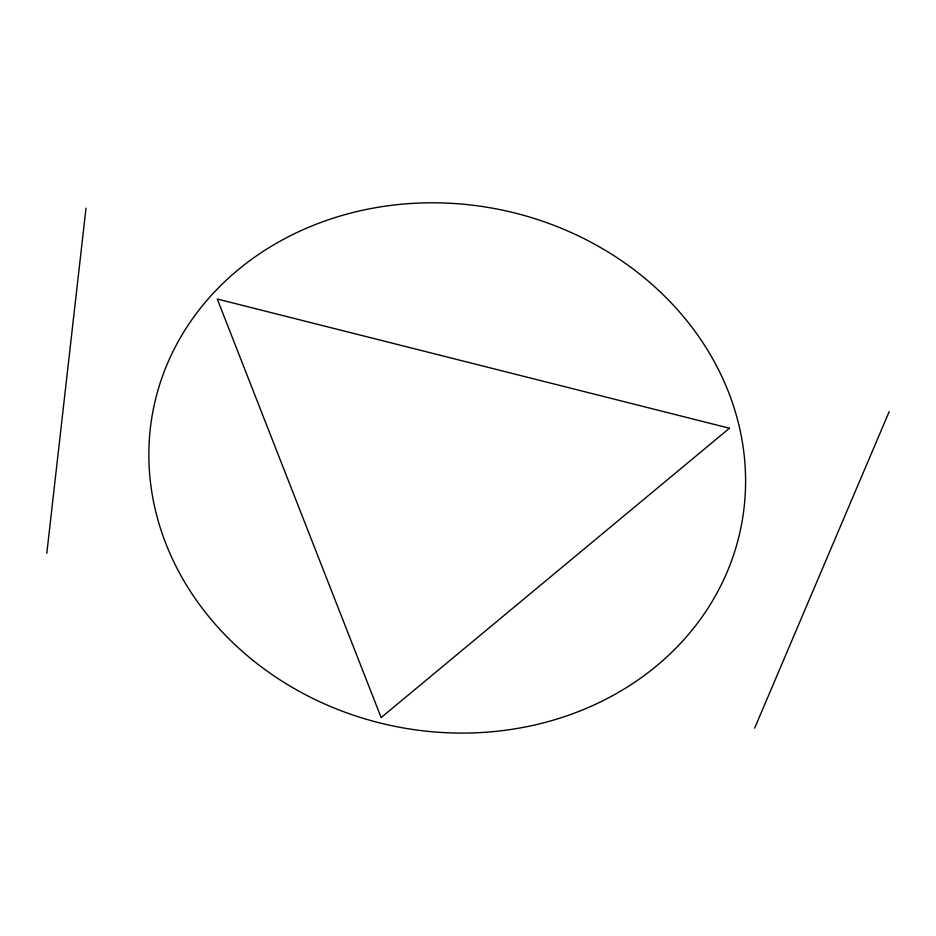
<?xml version="1.0" encoding="UTF-8"?>
<svg xmlns="http://www.w3.org/2000/svg" width="936" height="936" viewBox="0 0 936 936"><rect width="100%" height="100%" fill="white"/><g stroke="black" fill="none" stroke-linecap="round" stroke-linejoin="round"><path stroke-width="1.4" d="M46.8 553.328L86.007 208.166M754.638 728.173L889.2 411.618M729.46 428.232L381.151 717.584L217.257 299.017L729.46 428.232M253.363 660.676A299.695 263.648 11.4 0 0 740.575 529.273A299.695 263.648 11.4 0 0 347.747 213.876A299.695 263.648 11.4 0 0 253.363 660.676"/></g></svg>
